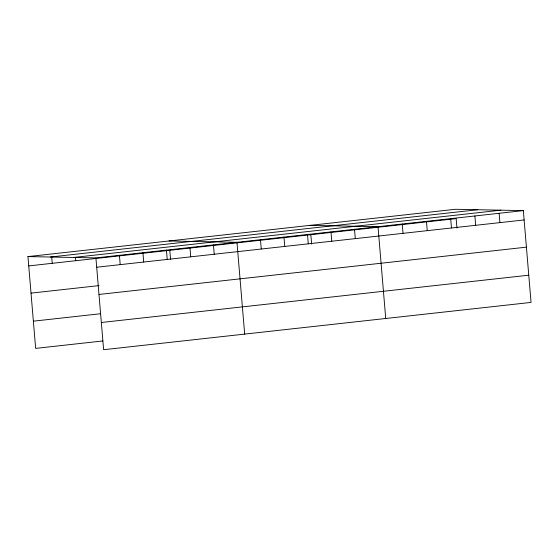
<?xml version="1.0" encoding="UTF-8"?>
<svg xmlns="http://www.w3.org/2000/svg" width="559" height="559" viewBox="0 0 559 559"><rect width="100%" height="100%" fill="white"/><g stroke="black" fill="none" stroke-linecap="round" stroke-linejoin="round"><path stroke-width="0.84" d="M27.95 256.588L455.375 209.29L523.343 210.61L531.05 302.412L103.625 349.71L95.91 257.909L27.95 256.588L35.657 348.39L102.828 340.955M50.38 257.021L477.805 209.723M73.488 257.468L500.913 210.177M95.91 257.909L523.343 210.61M28.733 265.909L456.158 218.618L456.948 227.967M96.7 267.237L524.125 219.939M31.018 293.126L99.027 285.607M98.985 294.453L526.41 247.155M33.372 321.173L100.543 313.739M101.34 322.494L528.765 275.196M310.049 225.368L378.017 226.688L385.724 318.497M169 240.978L236.967 242.299L244.674 334.107M499.117 213.293L499.907 222.615M474.898 215.97L475.681 225.298M450.68 218.653L451.462 227.981M426.454 221.329L427.244 230.657M402.235 224.012L403.018 233.341M354.504 229.295L355.293 238.623M330.998 231.894L331.78 241.222M310.832 234.696L311.622 244.052M307.492 234.494L308.275 243.822M283.979 237.1L284.762 246.421M260.473 239.699L261.256 249.028M213.454 244.898L214.237 254.226M189.948 247.504L190.731 256.826M169.782 250.306L170.572 259.662M166.442 250.104L167.225 259.432M142.929 252.703L143.712 262.031M119.423 255.309L120.206 264.631M75.465 257.315L75.751 260.711M51.673 256.525L52.239 263.31"/></g></svg>
